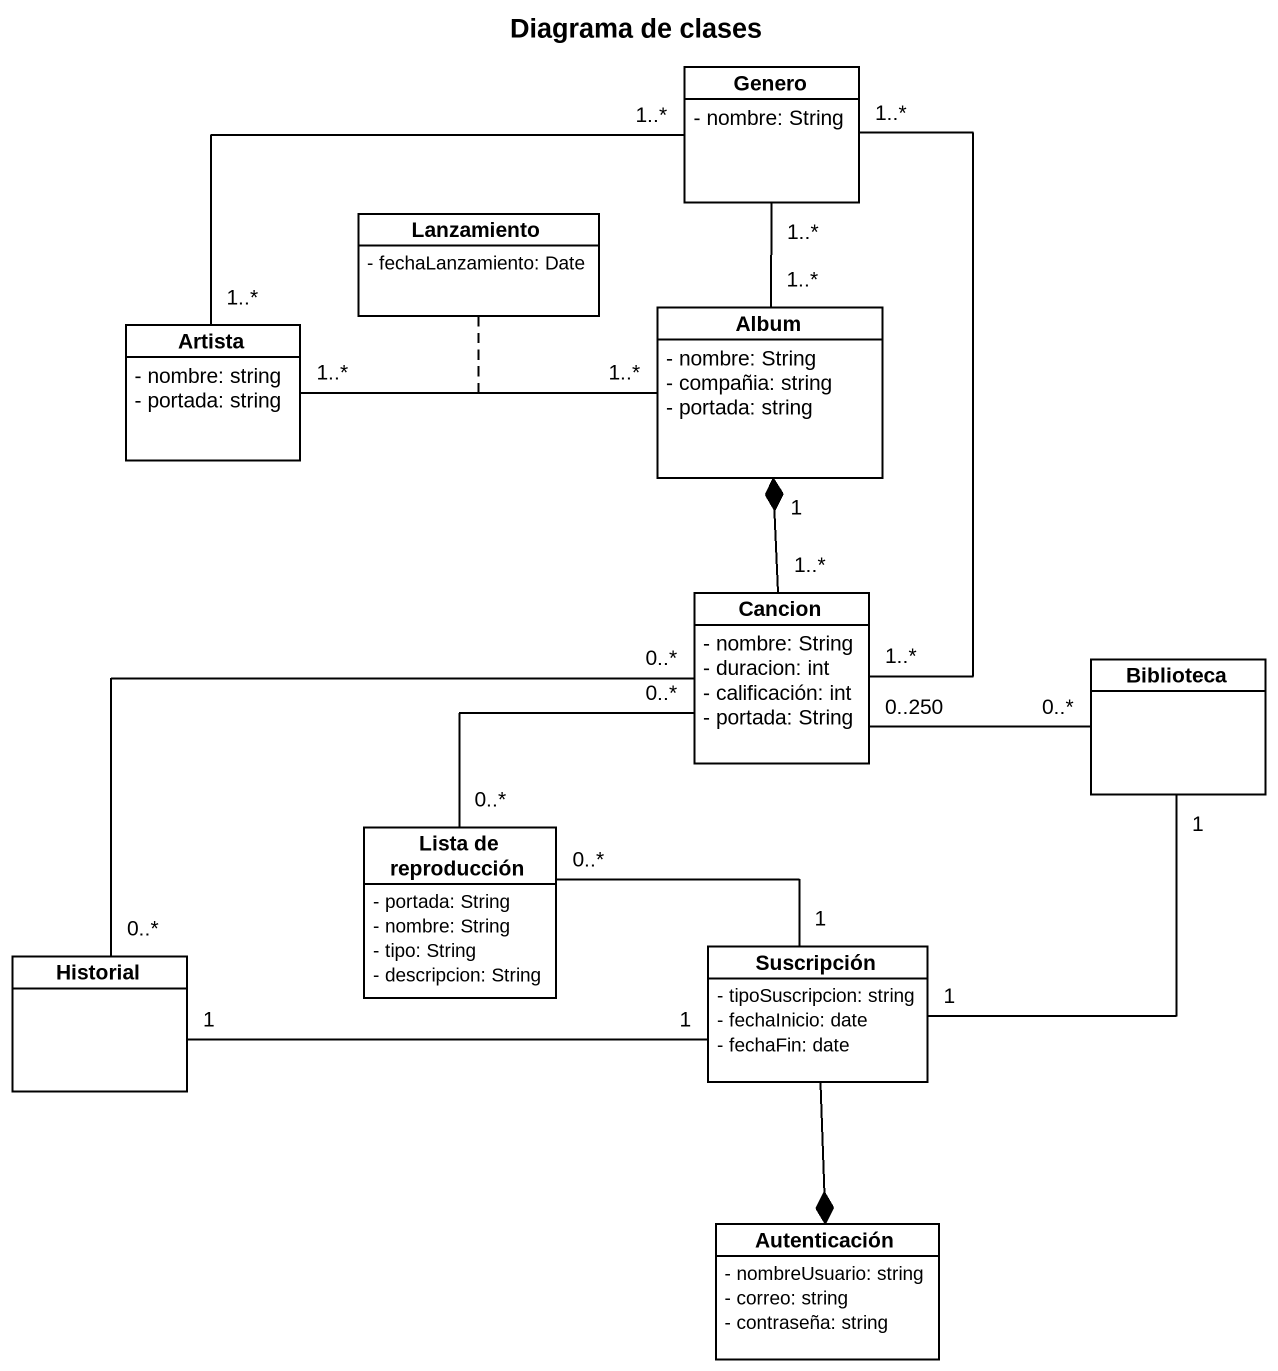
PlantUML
@startuml
title Diagrama de clases
hide circle
hide empty members
skinparam classAttributeIconSize 0
class Genero {
  - nombre: String
}
class Lanzamiento {
  - fechaLanzamiento: Date
}
class Album {
  - nombre: String
  - compañia: string
  - portada: string
}
class Artista {
  - nombre: string
  - portada: string
}
class Cancion {
  - nombre: String
  - duracion: int
  - calificación: int
  - portada: String
}
class Biblioteca
class "Lista de reproducción" as Lista_de_reproducción {
  - portada: String
  - nombre: String
  - tipo: String
  - descripcion: String
}
class Historial
class Suscripción {
  - tipoSuscripcion: string
  - fechaInicio: date
  - fechaFin: date
}
class Autenticación {
  - nombreUsuario: string
  - correo: string
  - contraseña: string
}
Genero "1..*" -- "1..*" Album
Artista "1..*" -right- "1..*" Genero
Artista "1..*" -right- "1..*" Album
Artista -right- Album
(Artista, Album) .. Lanzamiento
Cancion "1..*" -up- "1..*" Genero
Cancion "1..*" -up-* "1" Album
Cancion "0..*" -- "0..*" Lista_de_reproducción
Biblioteca "0..*" -left- "0..250" Cancion
Biblioteca "1" -- "1" Suscripción
Lista_de_reproducción "0..*" -right- "1" Suscripción
Historial "0..*" -right- "0..*" Cancion
Suscripción "1" -left- "1" Historial
Suscripción --* Autenticación
@enduml
